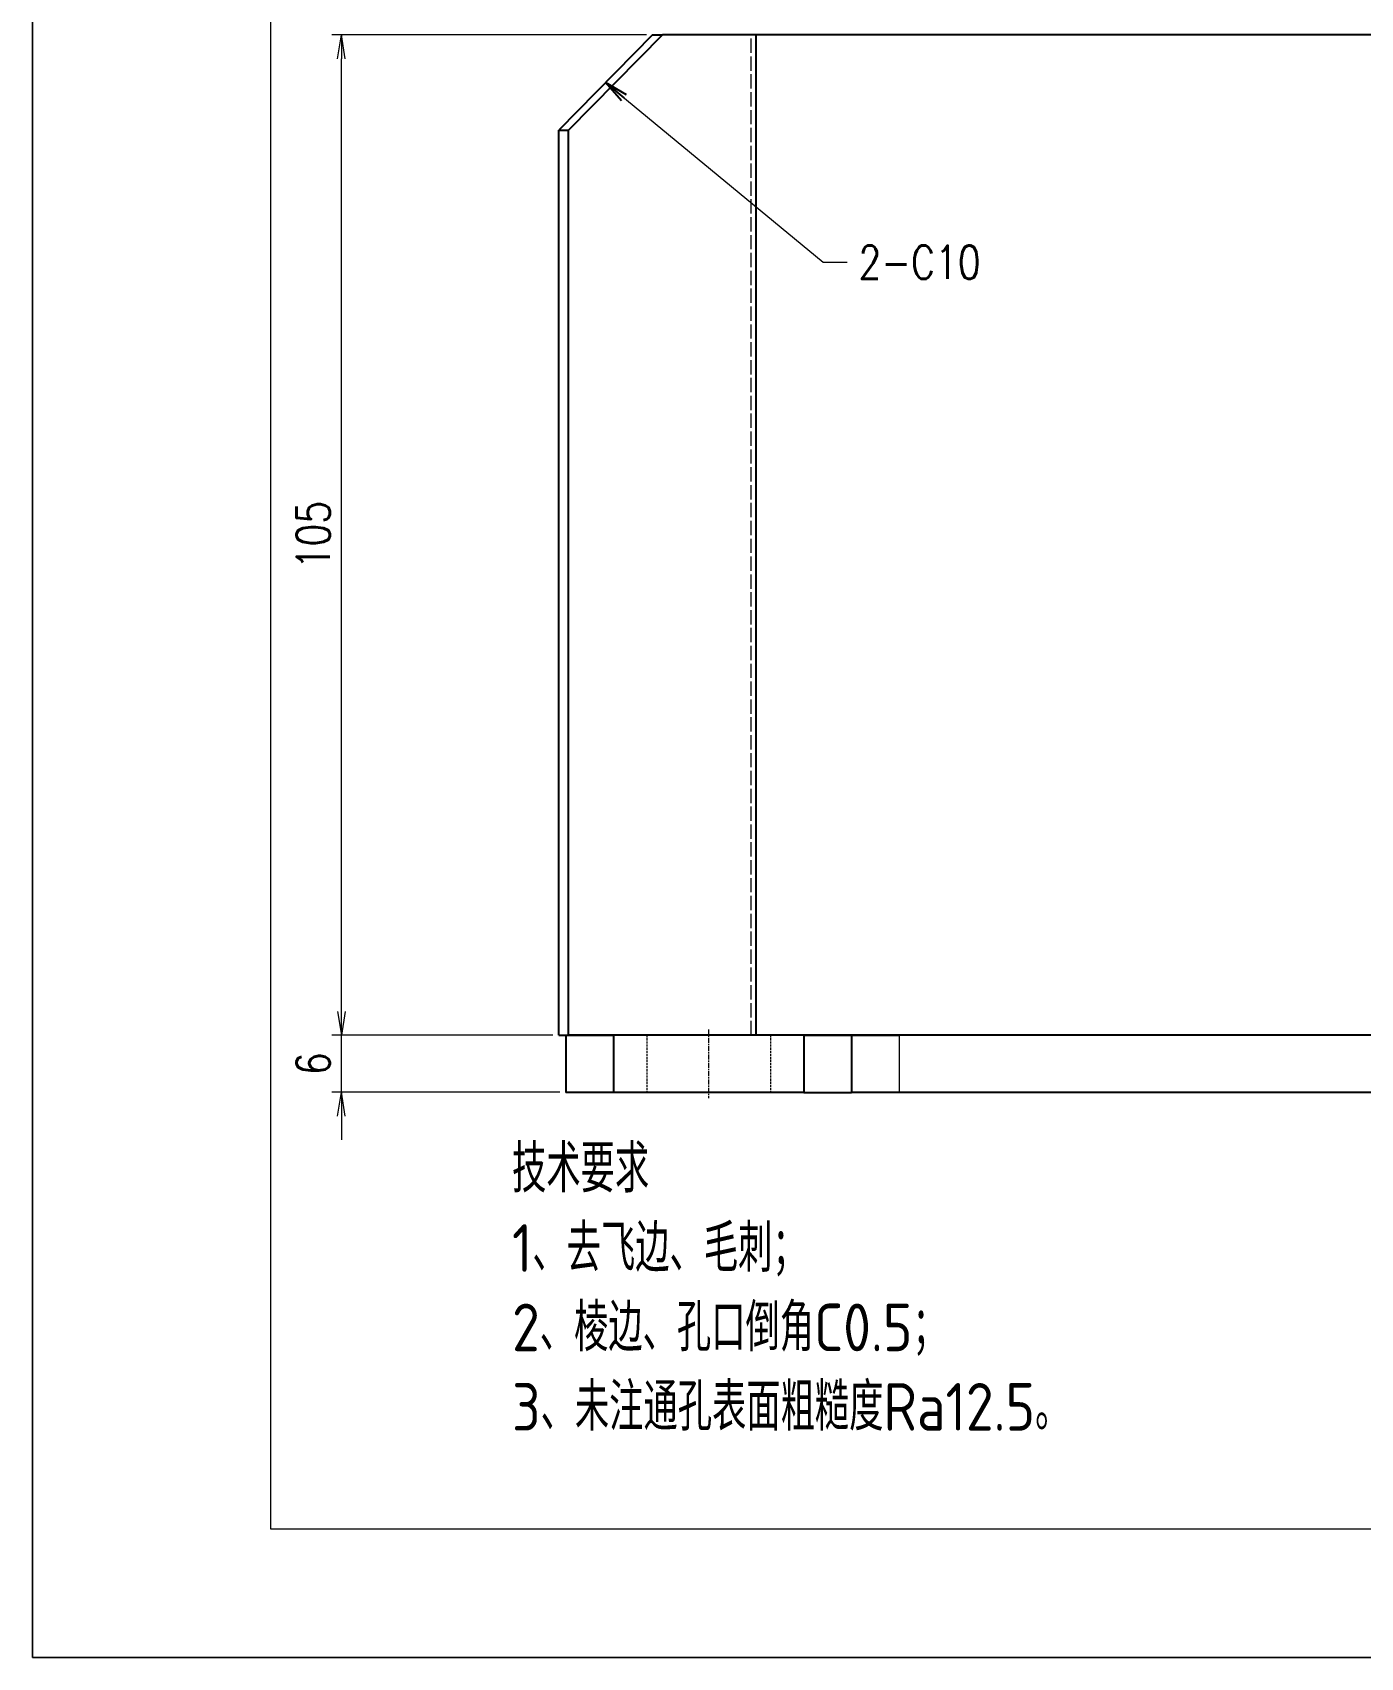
# Model space of a CAD drawing. Header units: millimetres. Extents: x 1333 to 131050, y -107161 to -5704.
# Drawn here: x 62316 to 62455.5, y -60587.4 to -60416.8 of the extents above; entities that cross this region are included whole.
import ezdxf

# ---------------------------------------------------------------- set-up
doc = ezdxf.new("R2010")
doc.units = ezdxf.units.MM
doc.header["$LTSCALE"] = 0.5
doc.linetypes.add('AM_ISO02W050x2', pattern=[3.75, 3, -0.75])
doc.linetypes.add('AM_ISO08W050x2', pattern=[9, 6, -0.75, 1.5, -0.75])
for name, color, linetype, lineweight in [('中心线', 2, 'AM_ISO08W050x2', 18), ('图框', 7, 'Continuous', 18), ('标注线', 3, 'Continuous', 18), ('粗实线', 7, 'Continuous', 35), ('虚线', 1, 'AM_ISO02W050x2', 18)]:
    doc.layers.add(name, color=color, linetype=linetype, lineweight=lineweight)
doc.layers.add('打印', color=7, linetype='Continuous', lineweight=15, plot=False)
doc.layers.add('打印-禁用', color=7, linetype='Continuous', lineweight=15, plot=False)
doc.styles.add('DIM', font='romans.shx', dxfattribs={"width": 0.8, "bigfont": 'bigfont.shx'})
doc.styles.add('机械长仿宋', font='gbenor.shx', dxfattribs={"height": 1, "bigfont": 'gbcbig.shx'})
doc.dimstyles.new('DEH 1-1', dxfattribs={"dimtxt": 3.5, "dimasz": 2.5, "dimexe": 1, "dimexo": 0.625, "dimgap": 1.2, "dimtad": 1, "dimtoh": 1, "dimdsep": 46, "dimtxsty": 'DIM', "dimblk": 'OPEN', "dimcen": 0, "dimclrd": 8, "dimclre": 8, "dimclrt": 2, "dimazin": 2, "dimtfac": 0.5, "dimtmove": 0, "dimatfit": 3, "dimldrblk": 'OPEN', "dimfxl": 0, "dimtolj": 2, "dimlwd": 18, "dimlwe": 18, "dimarcsym": 0})
doc.dimstyles.new('DEH 1-1$0', dxfattribs={"dimtxt": 3.5, "dimasz": 2.5, "dimexe": 1, "dimexo": 0.625, "dimgap": 1.2, "dimtad": 1, "dimzin": 9, "dimdsep": 46, "dimtxsty": 'DIM', "dimblk": 'OPEN', "dimcen": 0, "dimclrd": 8, "dimclre": 8, "dimclrt": 2, "dimazin": 2, "dimtfac": 0.5, "dimtmove": 0, "dimatfit": 3, "dimldrblk": 'OPEN', "dimfxl": 0, "dimtolj": 2, "dimlwd": 18, "dimlwe": 18, "dimarcsym": 0})

# ---------------------------------------------------------------- blocks, each defined once
blk = doc.blocks.new('GZDEH零件A3图框V01版')
at = {"layer": '图框', "linetype": 'Continuous'}
for p, q in [((2882.49, -1554.46), (2882.49, -1832.96)), ((2882.49, -1832.96), (3272.49, -1832.96))]:
    blk.add_line(p, q, dxfattribs=at)
at = {"layer": '打印-禁用', "linetype": 'Continuous'}
for p, q in [((2857.49, -1549.46), (2857.49, -1846.46)), ((2857.49, -1846.46), (3277.49, -1846.46))]:
    blk.add_line(p, q, dxfattribs=at)
blk = doc.blocks.new('DEH A3')
at = {"layer": '图框'}
blk.add_blockref('GZDEH零件A3图框V01版', (-2857.49, 1846.46), dxfattribs=at)
blk = doc.blocks.new('_Open')
at = {"color": 0, "linetype": 'ByBlock', "lineweight": -2}
for p, q in [((-1, 0.167), (0, 0)), ((-1, -0.167), (0, 0)), ((0, 0), (-1, 0))]:
    blk.add_line(p, q, dxfattribs=at)
blk = doc.blocks.new('*D20')
at = {"color": 8, "lineweight": 18, "transparency": 16777216}
for p, q in [((62348.46, -60519.55), (62348.46, -60517.05)), ((62370.66, -60522.05), (62347.46, -60522.05)), ((62348.46, -60528.05), (62348.46, -60522.05)), ((62371.4, -60528.05), (62347.46, -60528.05)), ((62348.46, -60530.55), (62348.46, -60533.05))]:
    blk.add_line(p, q, dxfattribs=at)
at = {"layer": 'Defpoints', "color": 0, "transparency": 16777216}
for p in [(62348.46, -60522.05), (62371.29, -60522.05), (62372.02, -60528.05)]:
    blk.add_point(p, dxfattribs=at)
at = {"color": 8, "lineweight": 18, "transparency": 16777216, "xscale": 2.5, "yscale": 2.5, "zscale": 2.5}
for p, rotation in [((62348.46, -60522.05), 270), ((62348.46, -60528.05), 90)]:
    blk.add_blockref('_Open', p, dxfattribs=dict(at, rotation=rotation))
at = {"color": 2, "transparency": 16777216, "insert": (62345.51, -60525.05), "char_height": 3.5, "attachment_point": 5, "rotation": 90, "style": 'DIM'}
blk.add_mtext('\\A2;6', dxfattribs=at)
blk = doc.blocks.new('*D21')
at = {"color": 8, "lineweight": 18, "transparency": 16777216}
for p, q in [((62380.51, -60417.05), (62347.46, -60417.05)), ((62348.46, -60519.55), (62348.46, -60419.55)), ((62370.66, -60522.05), (62347.46, -60522.05))]:
    blk.add_line(p, q, dxfattribs=at)
at = {"layer": 'Defpoints', "color": 0, "transparency": 16777216}
for p in [(62348.46, -60417.05), (62381.13, -60417.05), (62371.29, -60522.05)]:
    blk.add_point(p, dxfattribs=at)
at = {"color": 8, "lineweight": 18, "transparency": 16777216, "xscale": 2.5, "yscale": 2.5, "zscale": 2.5}
for p, rotation in [((62348.46, -60417.05), 90), ((62348.46, -60522.05), 270)]:
    blk.add_blockref('_Open', p, dxfattribs=dict(at, rotation=rotation))
at = {"color": 2, "transparency": 16777216, "insert": (62345.51, -60469.55), "char_height": 3.5, "attachment_point": 5, "rotation": 90, "style": 'DIM'}
blk.add_mtext('\\A2;105', dxfattribs=at)

msp = doc.modelspace()

# ---------------------------------------------------------------- linework, layer by layer
at = {"color": 7, "lineweight": 13, "ltscale": 0.15}
msp.add_line((62407.024, -60522.054), (62407.024, -60528.054), dxfattribs=at)
at = {"layer": '中心线', "ltscale": 0.180015}
msp.add_line((62387.024, -60521.453), (62387.024, -60528.654), dxfattribs=at)
at = {"layer": '打印'}
msp.add_lwpolyline([(62316.028, -60290.379), (62736.028, -60290.379), (62736.028, -60587.379), (62316.028, -60587.379)], close=True, dxfattribs=at)
at = {"layer": '粗实线', "lineweight": -2, "ltscale": 0.350878}
for p, q in [((62381.134, -60417.054), (62371.286, -60427.054)), ((62381.134, -60417.054), (62371.286, -60427.054)), ((62382.176, -60417.054), (62372.328, -60427.054))]:
    msp.add_line(p, q, dxfattribs=at)
at = {"layer": '粗实线', "lineweight": -2, "ltscale": 0.026047}
for p, q in [((62381.134, -60417.054), (62382.176, -60417.054)), ((62371.286, -60427.054), (62372.328, -60427.054)), ((62371.286, -60522.054), (62372.328, -60522.054))]:
    msp.add_line(p, q, dxfattribs=at)
at = {"layer": '粗实线', "lineweight": -2, "ltscale": 0.246202}
msp.add_line((62392.024, -60417.054), (62382.176, -60417.054), dxfattribs=at)
at = {"layer": '粗实线', "lineweight": -2}
for p, q in [((62392.024, -60522.054), (62392.024, -60417.054)), ((62522.024, -60417.054), (62392.024, -60417.054)), ((62371.286, -60522.054), (62371.286, -60427.054)), ((62371.286, -60522.054), (62371.286, -60427.054)), ((62372.328, -60522.054), (62372.328, -60427.054)), ((62397.024, -60522.054), (62377.024, -60522.054)), ((62522.024, -60522.054), (62392.024, -60522.054)), ((62552.024, -60522.054), (62407.024, -60522.054)), ((62397.024, -60528.054), (62377.024, -60528.054)), ((62552.024, -60528.054), (62407.024, -60528.054))]:
    msp.add_line(p, q, dxfattribs=at)
at = {"layer": '粗实线', "lineweight": -2, "ltscale": 0.15}
for p, q in [((62372.024, -60522.054), (62372.024, -60528.054)), ((62377.024, -60522.054), (62377.024, -60528.054)), ((62397.024, -60522.054), (62397.024, -60528.054)), ((62402.024, -60522.054), (62402.024, -60528.054))]:
    msp.add_line(p, q, dxfattribs=at)
at = {"layer": '粗实线', "lineweight": -2, "ltscale": 0.125}
for p, q in [((62372.024, -60522.054), (62377.024, -60522.054)), ((62397.024, -60522.054), (62402.024, -60522.054)), ((62402.024, -60522.054), (62407.024, -60522.054)), ((62377.024, -60528.054), (62372.024, -60528.054)), ((62397.024, -60528.054), (62402.024, -60528.054)), ((62407.024, -60528.054), (62402.024, -60528.054))]:
    msp.add_line(p, q, dxfattribs=at)
at = {"layer": '粗实线', "lineweight": -2, "ltscale": 0.492404}
msp.add_line((62392.024, -60522.054), (62372.328, -60522.054), dxfattribs=at)
at = {"layer": '虚线', "ltscale": 0.350878}
msp.add_line((62382.176, -60417.054), (62372.328, -60427.054), dxfattribs=at)
at = {"layer": '虚线'}
for p, q in [((62391.499, -60522.054), (62391.499, -60417.054)), ((62391.499, -60522.054), (62391.499, -60417.054)), ((62392.024, -60522.054), (62392.024, -60417.054)), ((62372.328, -60522.054), (62372.328, -60427.054))]:
    msp.add_line(p, q, dxfattribs=at)
at = {"layer": '虚线', "ltscale": 0.026047}
msp.add_line((62371.286, -60427.054), (62372.328, -60427.054), dxfattribs=at)
at = {"layer": '虚线', "ltscale": 0.15}
for p, q in [((62380.524, -60522.054), (62380.524, -60528.054)), ((62393.524, -60522.054), (62393.524, -60528.054))]:
    msp.add_line(p, q, dxfattribs=at)

# ---------------------------------------------------------------- block references
at = {"layer": '图框'}
msp.add_blockref('DEH A3', (62316.028, -60587.379), dxfattribs=at)

# ---------------------------------------------------------------- texts
at = {"layer": '标注线', "color": 2, "insert": (62402.758, -60439.163), "char_height": 3.5, "attachment_point": 1, "style": 'DIM'}
msp.add_mtext('\\A2;2-C10', dxfattribs=at)
at = {"layer": '标注线', "color": 2, "insert": (62366.385, -60563.564), "char_height": 5, "width": 125.44919, "attachment_point": 7, "style": '机械长仿宋'}
msp.add_mtext('\\A2;技术要求\\P1、去飞边、毛刺；\\P2、棱边、孔口倒角C0.5；\\P3、未注通孔表面粗糙度Ra12.5。', dxfattribs=at)

# ---------------------------------------------------------------- dimensions: what is measured, and where the dimension line sits
for base, p1, p2, picture, middle in [((62348.465, -60417.054), (62371.286, -60522.054), (62381.134, -60417.054), '*D21', (62345.515, -60469.554)), ((62348.465, -60522.054), (62372.024, -60528.054), (62371.286, -60522.054), '*D20', (62345.515, -60525.054))]:
    dim = msp.add_linear_dim(base=base, p1=p1, p2=p2, angle=90, dimstyle='DEH 1-1$0')
    dim.commit()
    dim.dimension.update_dxf_attribs({"geometry": picture, "text_midpoint": middle})

# ---------------------------------------------------------------- leaders
at = {"layer": '标注线', "annotation_type": 0, "has_hookline": 1, "hookline_direction": 0, "text_width": 13.467}
msp.add_leader([(62376.21, -60422.054), (62399.058, -60440.913), (62401.558, -60440.913)], dimstyle='DEH 1-1', override={"dimgap": 1.2, "dimtad": 0, "dimfxl": 1.25, "dimarcsym": 1}, dxfattribs=at)

doc.saveas('drawing.dxf')
